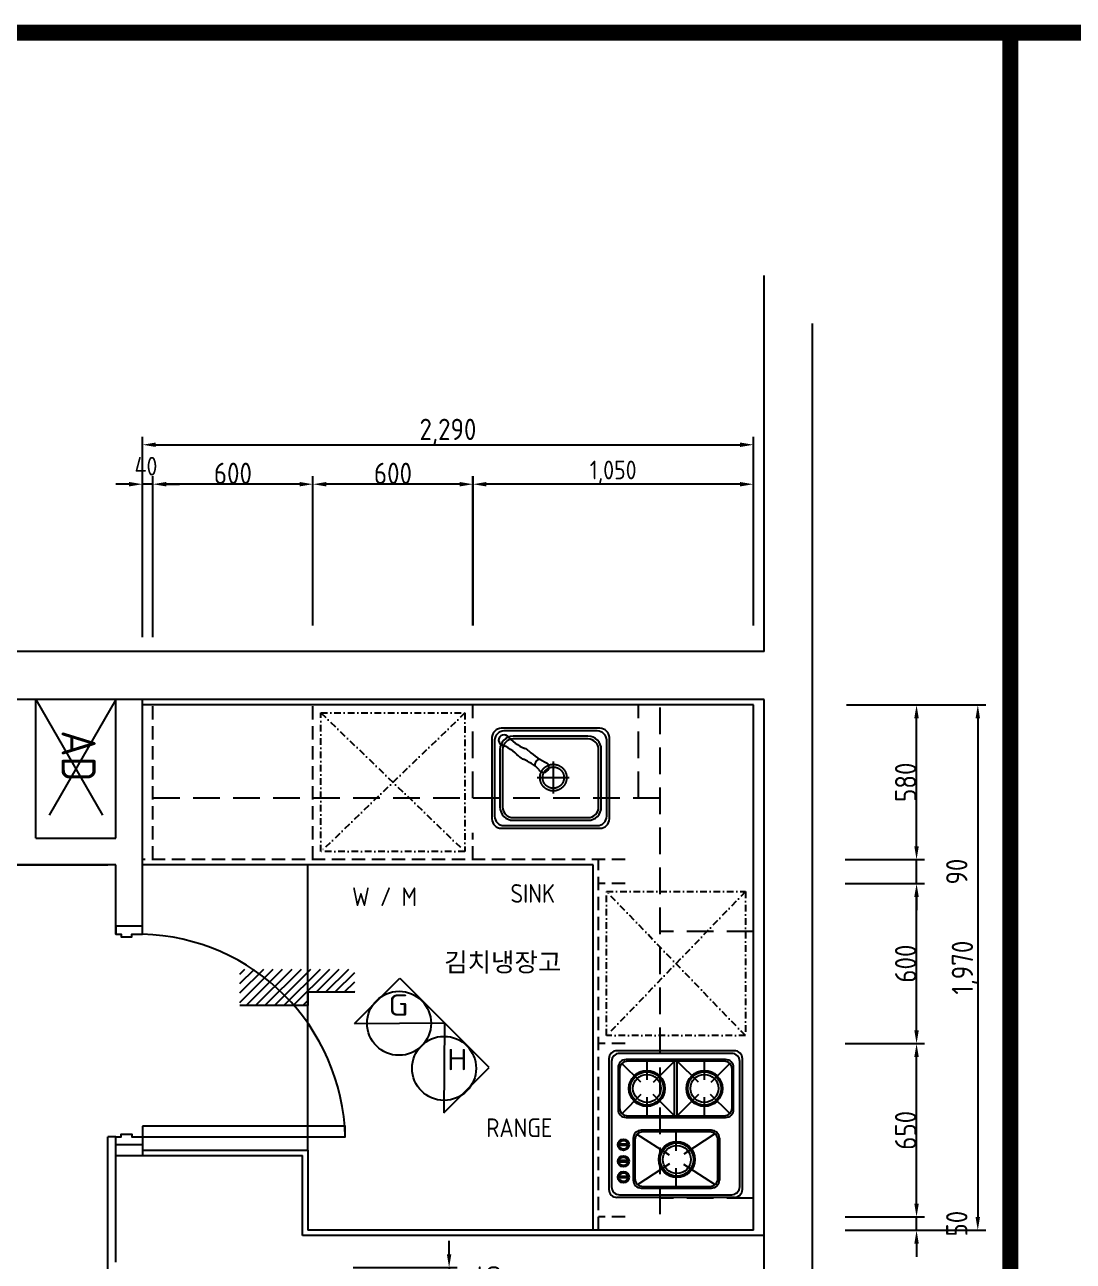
# Model space of a CAD drawing. Extents: x 0 to 79700, y -68 to 28499.
# Drawn here: x 50775 to 54705, y 13176 to 17812 of the extents above; entities that cross this region are included whole.
import ezdxf

# ---------------------------------------------------------------- set-up
doc = ezdxf.new("R2010")
doc.units = 0
doc.header["$LTSCALE"] = 50
doc.header["$MEASUREMENT"] = 0
doc.header["$PDMODE"] = 3
doc.linetypes.add('DASHDOT', pattern=[1, 0.5, -0.25, 0, -0.25])
doc.linetypes.add('DASHEDX2', pattern=[1.5, 1, -0.5])
doc.layers.get('0').update_dxf_attribs({"linetype": 'CONTINUOUS'})
doc.layers.get('DEFPOINTS').update_dxf_attribs({"linetype": 'CONTINUOUS'})
for name, color, linetype in [('A-ANNO-SYMB', 7, 'CONTINUOUS'), ('A-COLS', 4, 'CONTINUOUS'), ('A3', 121, 'CONTINUOUS'), ('ACC', 40, 'DASHDOT'), ('DOOR', 4, 'CONTINUOUS'), ('door-cen', 1, 'CONTINUOUS'), ('FIN', 6, 'CONTINUOUS'), ('FL', 7, 'CONTINUOUS'), ('FUR-F', 4, 'CONTINUOUS'), ('W', 3, 'DASHEDX2'), ('w1', 3, 'CONTINUOUS'), ('단차-평면', 7, 'CONTINUOUS'), ('조명', 7, 'CONTINUOUS')]:
    doc.layers.add(name, color=color, linetype=linetype)
doc.styles.add('HS2', font='architxt.shx', dxfattribs={"bigfont": 'ghs.shx'})
doc.styles.get("Standard").update_dxf_attribs({"font": 'architxt.shx'})
doc.dimstyles.new('STANDARD$0', dxfattribs={"dimscale": 0, "dimtxt": 80, "dimasz": 50, "dimexe": 30, "dimexo": 150, "dimtad": 3, "dimdec": 0, "dimdsep": 46, "dimlunit": 6, "dimtxsty": 'Standard', "dimcen": 80, "dimclrd": 254, "dimclre": 254, "dimadec": 0, "dimazin": 0, "dimtfac": 1, "dimtdec": 0, "dimtmove": 2, "dimatfit": 3, "dimfxl": 1, "dimtolj": 1, "dimtzin": 0, "dimarcsym": 0})

# ---------------------------------------------------------------- blocks, each defined once
blk = doc.blocks.new('1007')
at = {"color": 3}
for p, q in [((-129.1, -308.2), (-129.1, -340)), ((-123.6, -308.2), (-123.6, -340)), ((-66.9, -308.2), (-66.9, -340)), ((-61.4, -308.2), (-61.4, -340)), ((-7.5, -308.2), (-7.5, -340)), ((-2, -308.2), (-2, -340))]:
    blk.add_line(p, q, dxfattribs=at)
for centre, radius in [((-126.4, -324.1), 21.2), ((-126.4, -324.1), 16.2), ((-64.2, -324.1), 21.2), ((-64.2, -324.1), 16.2), ((-4.7, -324.1), 21.2), ((-4.7, -324.1), 16.2)]:
    blk.add_circle(centre, radius, dxfattribs=at)
at = {"layer": 'ACC', "color": 2, "linetype": 'ByBlock'}
for p, q in [((40.9, 121.9), (-449.1, 121.9)), ((30.9, 111.9), (-439.1, 111.9)), ((-479.1, 91.9), (-479.1, -348.1)), ((-469.1, 81.9), (-469.1, -338.1)), ((-445.7, 59.3), (-445.7, -314.1)), ((-439.7, 53.3), (-439.7, -308.1)), ((-431, 74.5), (-359.9, 3.2)), ((-258.9, 89.3), (-415.7, 89.3)), ((-264.9, 83.3), (-409.7, 83.3)), ((-243.6, 74.5), (-314.9, 2.9)), ((-234.9, -308.1), (-234.9, 53.3)), ((-228.9, -314.1), (-228.9, 59.3)), ((60.9, -338.1), (60.9, 81.9)), ((70.9, 91.9), (70.9, -348.1)), ((-180.5, 5.7), (-180.5, -256.9)), ((-174.5, 0), (-174.5, -250.9)), ((-167.4, 19.3), (-90.5, -97.7)), ((-150.5, 35.7), (6, 35.7)), ((0, 30), (-144.5, 30)), ((23.1, 19.2), (-51.9, -97.4)), ((30, -250.9), (30, 0)), ((36, -256.9), (36, 5.7)), ((-369.9, -19.5), (-439.7, -19.5)), ((-360.6, -43.1), (-439.4, -122.4)), ((-314.2, -42.7), (-234.9, -122.4)), ((-234.9, -19.5), (-305.1, -19.5)), ((-439.7, -132.1), (-359.9, -212.3)), ((-234.9, -122.4), (-439.4, -122.4)), ((-234.9, -132.4), (-439.4, -132.4)), ((-234.9, -132.1), (-314.9, -212.6)), ((-103.4, -125.9), (-174.1, -125.9)), ((30, -125.9), (-38.7, -125.9)), ((-86.9, -151.8), (-164.9, -272.9)), ((-55, -151.7), (23, -270.2)), ((-369.9, -235), (-439.7, -235)), ((-360.6, -258.5), (-430.9, -329.3)), ((-314.2, -258.2), (-243.5, -329.1)), ((-234.9, -235), (-305.1, -235)), ((-150.5, -286.9), (6, -286.9)), ((-144.5, -280.9), (0, -280.9)), ((-439.1, -368.1), (30.9, -368.1)), ((-415.7, -344.1), (-258.9, -344.1)), ((-409.7, -338.1), (-264.9, -338.1)), ((-449.1, -378.1), (40.9, -378.1))]:
    blk.add_line(p, q, dxfattribs=at)
for centre, radius in [((-337.5, -20.3), 67.4), ((-337.5, -20.3), 62.4), ((-337.5, -20.3), 52.4), ((-71.1, -123.6), 67.4), ((-71.1, -123.6), 62.4), ((-71.1, -123.6), 52.4), ((-337.5, -235.8), 67.4), ((-337.5, -235.8), 62.4), ((-337.5, -235.8), 52.4)]:
    blk.add_circle(centre, radius, dxfattribs=at)
for centre, start, end in [((-449.1, 91.9), 90, 180), ((-439.1, 81.9), 90, 180), ((30.9, 81.9), 0, 90), ((40.9, 91.9), 0, 90), ((-415.7, 59.3), 90, 180), ((-409.7, 53.3), 90, 180), ((-264.9, 53.3), 0, 90), ((-258.9, 59.3), 0, 90), ((-150.5, 5.7), 90, 180), ((-144.5, 0), 90, 180), ((0, 0), 0, 90), ((6, 5.7), 0, 90), ((-150.5, -256.9), 180, 270), ((-144.5, -250.9), 180, 270), ((0, -250.9), 270, 0), ((6, -256.9), 270, 0), ((-415.7, -314.1), 180, 270), ((-409.7, -308.1), 180, 270), ((-264.9, -308.1), 270, 0), ((-258.9, -314.1), 270, 0), ((-449.1, -348.1), 180, 270), ((-439.1, -338.1), 180, 270), ((30.9, -338.1), 270, 0), ((40.9, -348.1), 270, 0)]:
    blk.add_arc(centre, 30, start, end, dxfattribs=at)
blk = doc.blocks.new('2044')
at = {"layer": 'A3'}
for centre, radius, start, end in [((-102.1, -6.4), 20, 64.6648, 294.7252), ((-57.2, 193.3), 185.1, 255.975, 281.8334), ((-9, -36.9), 50, 81.9706, 101.8334), ((35.7, 280.1), 270.1, 261.9706, 279.4253), ((62.2, -6.3), 20, 123.5654, 228.805), ((77.7, -6.3), 20, 239.8809, 83.5429), ((-58.3, -206.3), 185.1, 78.5591, 104.0079), ((-11.6, 24.2), 50, 258.5591, 281.7411), ((36.2, -206), 185.1, 80.2177, 101.7411)]:
    blk.add_arc(centre, radius, start, end, dxfattribs=at)
blk = doc.blocks.new('6138')
at = {"color": 21, "ltscale": 200}
for p, q in [((-316.1, 241.1), (-316.1, -63.9)), ((88.9, 276.1), (-281.1, 276.1)), ((78.9, 266.1), (-271.1, 266.1)), ((43.9, 246.1), (-236.1, 246.1)), ((43.9, 236.1), (-236.1, 236.1)), ((123.9, -63.9), (123.9, 241.1)), ((-306.1, 231.1), (-306.1, -53.9)), ((-286.1, 196.1), (-286.1, -18.9)), ((-276.1, 196.1), (-276.1, -18.9)), ((83.9, -18.9), (83.9, 196.1)), ((93.9, -18.9), (93.9, 196.1)), ((113.9, -53.9), (113.9, 231.1)), ((-271.1, -88.9), (78.9, -88.9)), ((-236.1, -58.9), (43.9, -58.9)), ((-236.1, -68.9), (43.9, -68.9)), ((-281.1, -98.9), (88.9, -98.9))]:
    blk.add_line(p, q, dxfattribs=at)
for centre, radius, start, end in [((-281.1, 241.1), 35, 90, 180), ((-271.1, 231.1), 35, 90, 180), ((-236.1, 196.1), 50, 90, 180), ((-236.1, 196.1), 40, 90, 180), ((43.9, 196.1), 50, 0, 90), ((43.9, 196.1), 40, 0, 90), ((78.9, 231.1), 35, 360, 90), ((88.9, 241.1), 35, 360, 90), ((-236.1, -18.9), 50, 180, 270), ((-236.1, -18.9), 40, 180, 270), ((43.9, -18.9), 50, 270, 0), ((43.9, -18.9), 40, 270, 0), ((-281.1, -63.9), 35, 180, 270), ((-271.1, -53.9), 35, 180, 270), ((78.9, -53.9), 35, 270, 360), ((88.9, -63.9), 35, 270, 360)]:
    blk.add_arc(centre, radius, start, end, dxfattribs=at)
at = {"layer": 'ACC', "color": 21, "ltscale": 50}
for p, q in [((-86.1, 151.1), (-86.1, 31.1)), ((-146.1, 91.1), (-26.1, 91.1))]:
    blk.add_line(p, q, dxfattribs=at)
for radius in [50, 40]:
    blk.add_circle((-86.1, 91.1), radius, dxfattribs=at)
at = {"layer": 'A3', "rotation": 325.8064564548724}
blk.add_blockref('2044', (-183.1, 179.5), dxfattribs=at)
blk = doc.blocks.new('*D501')
at = {"color": 254, "lineweight": -2, "transparency": 16777216}
for p, q in [((52365.6, 13202), (52365.6, 13252)), ((52006.2, 13152), (52395.6, 13152)), ((52365.6, 13152), (52365.6, 13077)), ((52006.2, 13077), (52395.6, 13077)), ((52365.6, 13027), (52365.6, 12977))]:
    blk.add_line(p, q, dxfattribs=at)
at = {"color": 254, "transparency": 16777216}
for points in [[(52357.2, 13202), (52373.9, 13202), (52365.6, 13152)], [(52357.2, 13027), (52373.9, 13027), (52365.6, 13077)]]:
    blk.add_solid(points, dxfattribs=at)
at = {"layer": 'DEFPOINTS', "color": 0, "transparency": 16777216}
for p in [(51856.2, 13152), (51856.2, 13077, 0), (52365.6, 13077)]:
    blk.add_point(p, dxfattribs=at)
at = {"color": 0, "transparency": 16777216, "insert": (52516.5, 13114.5), "char_height": 80, "attachment_point": 5, "rotation": 90}
blk.add_mtext('\\A1;75', dxfattribs=at)
blk = doc.blocks.new('*D529')
at = {"color": 254, "lineweight": -2, "transparency": 16777216}
for p, q in [((51855.2, 15559.4), (51855.2, 16119.6)), ((52405.2, 16089.6), (51905.2, 16089.6)), ((52455.2, 15559.4), (52455.2, 16119.6))]:
    blk.add_line(p, q, dxfattribs=at)
at = {"color": 254, "transparency": 16777216}
for points in [[(51905.2, 16097.9), (51905.2, 16081.3), (51855.2, 16089.6)], [(52405.2, 16097.9), (52405.2, 16081.3), (52455.2, 16089.6)]]:
    blk.add_solid(points, dxfattribs=at)
at = {"layer": 'DEFPOINTS', "color": 0, "transparency": 16777216}
for p in [(51855.2, 16089.6), (51855.2, 15409.4), (52455.2, 15409.4, 0)]:
    blk.add_point(p, dxfattribs=at)
at = {"color": 0, "transparency": 16777216, "insert": (52155.2, 16130.2), "char_height": 80, "attachment_point": 5}
blk.add_mtext('\\A1;600', dxfattribs=at)
blk = doc.blocks.new('*D530')
at = {"color": 254, "lineweight": -2, "transparency": 16777216}
for p, q in [((54117.8, 13392), (54117.8, 13442)), ((53850.7, 13342), (54147.8, 13342)), ((54117.8, 13292), (54117.8, 13342)), ((53850.7, 13292), (54147.8, 13292)), ((54117.8, 13242), (54117.8, 13192))]:
    blk.add_line(p, q, dxfattribs=at)
at = {"color": 254, "transparency": 16777216}
for points in [[(54109.4, 13392), (54126.1, 13392), (54117.8, 13342)], [(54109.4, 13242), (54126.1, 13242), (54117.8, 13292)]]:
    blk.add_solid(points, dxfattribs=at)
at = {"layer": 'DEFPOINTS', "color": 0, "transparency": 16777216}
for p in [(53700.7, 13342, 0), (54117.8, 13342), (53700.7, 13292, 0)]:
    blk.add_point(p, dxfattribs=at)
at = {"color": 0, "transparency": 16777216, "insert": (54268.7, 13317), "char_height": 80, "attachment_point": 5, "rotation": 90}
blk.add_mtext('\\A1;50', dxfattribs=at)
blk = doc.blocks.new('*D531')
at = {"color": 254, "lineweight": -2, "transparency": 16777216}
for p, q in [((53850.7, 13992), (54147.8, 13992)), ((54117.8, 13392), (54117.8, 13942)), ((53850.7, 13342), (54147.8, 13342))]:
    blk.add_line(p, q, dxfattribs=at)
at = {"color": 254, "transparency": 16777216}
for points in [[(54109.4, 13942), (54126.1, 13942), (54117.8, 13992)], [(54109.4, 13392), (54126.1, 13392), (54117.8, 13342)]]:
    blk.add_solid(points, dxfattribs=at)
at = {"layer": 'DEFPOINTS', "color": 0, "transparency": 16777216}
for p in [(53700.7, 13992, 0), (54117.8, 13992), (53700.7, 13342, 0)]:
    blk.add_point(p, dxfattribs=at)
at = {"color": 0, "transparency": 16777216, "insert": (54077.1, 13667), "char_height": 80, "attachment_point": 5, "rotation": 90}
blk.add_mtext('\\A1;650', dxfattribs=at)
blk = doc.blocks.new('*D532')
at = {"color": 254, "lineweight": -2, "transparency": 16777216}
for p, q in [((53850.7, 14592), (54147.8, 14592)), ((54117.8, 14042), (54117.8, 14542)), ((53850.7, 13992), (54147.8, 13992))]:
    blk.add_line(p, q, dxfattribs=at)
at = {"color": 254, "transparency": 16777216}
for points in [[(54109.4, 14542), (54126.1, 14542), (54117.8, 14592)], [(54109.4, 14042), (54126.1, 14042), (54117.8, 13992)]]:
    blk.add_solid(points, dxfattribs=at)
at = {"layer": 'DEFPOINTS', "color": 0, "transparency": 16777216}
for p in [(53700.7, 14592, 0), (54117.8, 14592), (53700.7, 13992, 0)]:
    blk.add_point(p, dxfattribs=at)
at = {"color": 0, "transparency": 16777216, "insert": (54077.1, 14292), "char_height": 80, "attachment_point": 5, "rotation": 90}
blk.add_mtext('\\A1;600', dxfattribs=at)
blk = doc.blocks.new('*D533')
at = {"color": 254, "lineweight": -2, "transparency": 16777216}
for p, q in [((54117.8, 14732), (54117.8, 14782)), ((53850.7, 14682), (54147.8, 14682)), ((54117.8, 14592), (54117.8, 14682)), ((53850.7, 14592), (54147.8, 14592)), ((54117.8, 14542), (54117.8, 14492))]:
    blk.add_line(p, q, dxfattribs=at)
at = {"color": 254, "transparency": 16777216}
for points in [[(54109.4, 14732), (54126.1, 14732), (54117.8, 14682)], [(54109.4, 14542), (54126.1, 14542), (54117.8, 14592)]]:
    blk.add_solid(points, dxfattribs=at)
at = {"layer": 'DEFPOINTS', "color": 0, "transparency": 16777216}
for p in [(53700.7, 14682, 0), (54117.8, 14682), (53700.7, 14592, 0)]:
    blk.add_point(p, dxfattribs=at)
at = {"color": 0, "transparency": 16777216, "insert": (54268.7, 14637), "char_height": 80, "attachment_point": 5, "rotation": 90}
blk.add_mtext('\\A1;90', dxfattribs=at)
blk = doc.blocks.new('*D534')
at = {"color": 254, "lineweight": -2, "transparency": 16777216}
for p, q in [((53854.8, 15262), (54147.8, 15262)), ((54117.8, 14732), (54117.8, 15212)), ((53850.7, 14682), (54147.8, 14682))]:
    blk.add_line(p, q, dxfattribs=at)
at = {"color": 254, "transparency": 16777216}
for points in [[(54109.4, 15212), (54126.1, 15212), (54117.8, 15262)], [(54109.4, 14732), (54126.1, 14732), (54117.8, 14682)]]:
    blk.add_solid(points, dxfattribs=at)
at = {"layer": 'DEFPOINTS', "color": 0, "transparency": 16777216}
for p in [(53704.8, 15262, 0), (54117.8, 15262), (53700.7, 14682, 0)]:
    blk.add_point(p, dxfattribs=at)
at = {"color": 0, "transparency": 16777216, "insert": (54077.1, 14972), "char_height": 80, "attachment_point": 5, "rotation": 90}
blk.add_mtext('\\A1;580', dxfattribs=at)
blk = doc.blocks.new('*D535')
at = {"color": 254, "lineweight": -2, "transparency": 16777216}
for p, q in [((53854.8, 15262), (54377.4, 15262)), ((54347.4, 15212), (54347.4, 13342)), ((53850.7, 13292), (54377.4, 13292))]:
    blk.add_line(p, q, dxfattribs=at)
at = {"color": 254, "transparency": 16777216}
for points in [[(54339, 15212), (54355.7, 15212), (54347.4, 15262)], [(54339, 13342), (54355.7, 13342), (54347.4, 13292)]]:
    blk.add_solid(points, dxfattribs=at)
at = {"layer": 'DEFPOINTS', "color": 0, "transparency": 16777216}
for p in [(53704.8, 15262, 0), (53700.7, 13292, 0), (54347.4, 13292)]:
    blk.add_point(p, dxfattribs=at)
at = {"color": 0, "transparency": 16777216, "insert": (54299.1, 14277), "char_height": 80, "attachment_point": 5, "rotation": 90}
blk.add_mtext('\\A1;1,970', dxfattribs=at)
blk = doc.blocks.new('*D585')
at = {"color": 254, "lineweight": -2, "transparency": 16777216}
for p, q in [((51255.2, 15516), (51255.2, 16119.6)), ((51805.2, 16089.6), (51305.2, 16089.6)), ((51855.2, 15813.3), (51855.2, 16119.6))]:
    blk.add_line(p, q, dxfattribs=at)
at = {"color": 254, "transparency": 16777216}
for points in [[(51305.2, 16097.9), (51305.2, 16081.3), (51255.2, 16089.6)], [(51805.2, 16097.9), (51805.2, 16081.3), (51855.2, 16089.6)]]:
    blk.add_solid(points, dxfattribs=at)
at = {"layer": 'DEFPOINTS', "color": 0, "transparency": 16777216}
for p in [(51255.2, 16089.6), (51855.2, 15663.3), (51255.2, 15366)]:
    blk.add_point(p, dxfattribs=at)
at = {"color": 0, "transparency": 16777216, "insert": (51555.2, 16130.2), "char_height": 80, "attachment_point": 5}
blk.add_mtext('\\A1;600', dxfattribs=at)
blk = doc.blocks.new('*D586')
at = {"color": 254, "lineweight": -2, "transparency": 16777216}
for p, q in [((51216.2, 15666), (51216.2, 16267.5)), ((51266.2, 16237.5), (53456.2, 16237.5)), ((53506.2, 15709.4), (53506.2, 16267.5))]:
    blk.add_line(p, q, dxfattribs=at)
at = {"color": 254, "transparency": 16777216}
for points in [[(51266.2, 16245.9), (51266.2, 16229.2), (51216.2, 16237.5)], [(53456.2, 16245.9), (53456.2, 16229.2), (53506.2, 16237.5)]]:
    blk.add_solid(points, dxfattribs=at)
at = {"layer": 'DEFPOINTS', "color": 0, "transparency": 16777216}
for p in [(53506.2, 16237.5), (53506.2, 15559.4), (51216.2, 15516)]:
    blk.add_point(p, dxfattribs=at)
at = {"color": 0, "transparency": 16777216, "insert": (52361.2, 16285.8), "char_height": 80, "attachment_point": 5}
blk.add_mtext('\\A1;2,290', dxfattribs=at)
blk = doc.blocks.new('forma3')
blk.add_line((0, 297), (420, 297))
at = {"const_width": 2}
blk.add_lwpolyline([(0, 297), (0, 0), (420, 0), (420, 297)], close=True, dxfattribs=at)

msp = doc.modelspace()

# ---------------------------------------------------------------- hatches: boundary and pattern name
at = {"layer": 'FL'}
h = msp.add_hatch(dxfattribs=at)
h.set_pattern_fill('ANSI31', color=9, scale=200, style=0)
h.set_pattern_definition([(45, (-3011445.224, 2051410.588), (-17.67766953, 17.67766953), [])])
h.paths.add_polyline_path([(52012.0306, 14184.5414), (52012.03086, 14271.56106), (51836.15141, 14271.56159), (51836.15115, 14184.54193)])
h.paths.add_polyline_path([(51836.15141, 14271.56159), (51791.15141, 14271.56173), (51791.151, 14134.54206), (51836.151, 14134.54193), (51836.15115, 14184.54193)])
h.paths.add_polyline_path([(51581.48314, 14271.56235), (51581.48273, 14134.54269), (51791.151, 14134.54206), (51791.15141, 14271.56173)])

# ---------------------------------------------------------------- linework, layer by layer
at = {"color": 254, "ltscale": 10}
for p, q in [((51166.151, 16089.59832, 0), (51116.151, 16089.59832, 0)), ((51216.151, 15516.01691, 0), (51216.151, 16119.59832, 0)), ((51255.151, 16089.59832, 0), (51216.151, 16089.59832, 0)), ((51255.151, 15516.01691, 0), (51255.151, 16119.59832, 0)), ((51305.151, 16089.59832, 0), (51355.151, 16089.59832, 0)), ((52455.151, 15559.37273, 0), (52455.151, 16119.59832, 0)), ((53456.151, 16089.59832, 0), (52505.151, 16089.59832, 0)), ((53506.151, 15559.37273, 0), (53506.151, 16119.59832, 0))]:
    msp.add_line(p, q, dxfattribs=at)
at = {"ltscale": 10}
for p, q in [((52906.151, 14662.04187, 0), (51216.151, 14662.04187, 0)), ((52906.151, 13292.04187, 0), (52906.151, 14662.04187, 0)), ((52348.11682, 14069.45762, 0), (52345.59821, 13731.99224, 0))]:
    msp.add_line(p, q, dxfattribs=at)
at = {"color": 7, "linetype": 'ByBlock', "ltscale": 200}
for p, q in [((52010.65144, 14066.93901, 0), (52180.64343, 14236.93101, 0)), ((52180.64343, 14236.93101, 0), (52348.11682, 14069.45762, 0)), ((52010.65144, 14066.93901, 0), (52348.11682, 14069.45762, 0)), ((52515.5902, 13901.98424, 0), (52348.11682, 14069.45762, 0)), ((52345.59821, 13731.99224, 0), (52515.5902, 13901.98424, 0))]:
    msp.add_line(p, q, dxfattribs=at)
for centre in [(52178.00211, 14068.17275, 0), (52346.83194, 13899.34292, 0)]:
    msp.add_circle(centre, 120, dxfattribs=at)
at = {"color": 254, "ltscale": 10}
for points in [[(51166.151, 16097.93165, 0), (51166.151, 16081.26499, 0), (51216.151, 16089.59832, 0)], [(51305.151, 16097.93165, 0), (51305.151, 16081.26499, 0), (51255.151, 16089.59832, 0)], [(52505.151, 16097.93165, 0), (52505.151, 16081.26499, 0), (52455.151, 16089.59832, 0)], [(53456.151, 16097.93165, 0), (53456.151, 16081.26499, 0), (53506.151, 16089.59832, 0)]]:
    msp.add_solid(points, dxfattribs=at)
at = {"layer": 'A-ANNO-SYMB'}
msp.add_line((51836.151, 13592.04187, 0), (51836.151, 14662.04187, 0), dxfattribs=at)
at = {"layer": 'A-COLS'}
for p, q in [((53546.15058, 15462.04187, 0), (53546.15058, 16872.04209, 0)), ((53726.15058, 16692.04198, 0), (53726.15058, 15462.04187, 0)), ((53546.15058, 15462.04187, 0), (42096.151, 15462.04187, 0)), ((53726.151, 15462.04187, 0), (53726.15058, 15462.04187, 0)), ((53726.151, 15462.04187, 0), (53726.151, 14052.04177, 0)), ((53546.151, 15282.04187, 0), (42096.151, 15282.04187, 0)), ((50816.151, 14762.04187, 0), (50816.151, 15282.04187, 0)), ((51116.151, 14762.04187, -0.00001), (51116.151, 15282.04187, 0)), ((53546.151, 14052.04177, 0), (53546.151, 15282.04187, 0)), ((53546.151, 14052.04177, 0), (53546.151, 15282.04187, 0)), ((50816.151, 14762.04187, 0), (51116.15034, 14762.04187, -0.00001)), ((50716.151, 14662.04187, 0), (51086.15067, 14662.04187, 0)), ((51116.15034, 14662.04187, 0), (50716.151, 14662.04187, 0)), ((53546.151, 13107.04187, 0), (53546.151, 14052.04177, 0)), ((53726.151, 14052.04177, 0), (53726.151, 13107.04187, 0)), ((51116.151, 13172.04187, 0), (51116.151, 13572.04187, 0)), ((51116.151, 13572.04187, 0), (51816.151, 13572.04187, 0)), ((51816.15058, 13272.04187, 0), (51816.151, 13572.04187, 0)), ((53546.15058, 13272.04187, 0), (51816.15058, 13272.04187, 0))]:
    msp.add_line(p, q, dxfattribs=at)
at = {"layer": 'ACC'}
for p, q in [((51885.151, 15232.04187, 0), (52425.151, 14712.04187, 0)), ((52425.151, 15232.04187, 0), (51885.151, 14712.04187, 0)), ((53476.151, 14562.04187, 0), (52956.151, 14022.04187, 0)), ((53476.151, 14022.04187, 0), (52956.151, 14562.04187, 0))]:
    msp.add_line(p, q, dxfattribs=at)
at = {"layer": 'ACC', "elevation": 0}
for points in [[(51885.151, 15232.04187), (52425.151, 15232.04187), (52425.151, 14712.04187), (51885.151, 14712.04187)], [(53476.151, 14562.04187), (53476.151, 14022.04187), (52956.151, 14022.04187), (52956.151, 14562.04187)]]:
    msp.add_lwpolyline(points, close=True, dxfattribs=at)
at = {"layer": 'DOOR', "elevation": 0}
for points in [[(51116.15067, 14432.04187), (51116.15067, 14402.04187), (51136.15067, 14402.04187), (51136.15067, 14392.04187), (51176.15067, 14392.04187), (51176.15067, 14402.04187), (51216.15067, 14402.04187), (51216.15067, 14432.04187), (51116.15067, 14432.04187)], [(51116.151, 13612.04187), (51116.151, 13642.04187), (51136.151, 13642.04187), (51136.151, 13652.04187), (51176.151, 13652.04187), (51176.151, 13642.04187), (51216.151, 13642.04187), (51216.151, 13612.04187), (51116.151, 13612.04187)]]:
    msp.add_lwpolyline(points, dxfattribs=at)
msp.add_lwpolyline([(51216.151, 13682.04187), (51216.151, 13642.04187), (51976.151, 13642.04187), (51976.151, 13682.04187)], close=True, dxfattribs=at)
at = {"layer": 'door-cen'}
msp.add_arc((51196.28613, 13622.177, 0), 780.11783, 1.45913402, 88.54089073, dxfattribs=at)
at = {"layer": 'FIN'}
for p, q in [((53506.151, 15262.04187, 0), (51216.151, 15262.04187, -0.00001)), ((53506.151, 15262.04187, 0), (51216.151, 15262.04187, 0)), ((53506.151, 15262.04187, 0), (51216.151, 15262.04187, -0.00001)), ((53506.151, 13352.04187, 0), (53506.151, 15262.04187, 0)), ((53506.151, 13292.04187, 0), (53506.151, 15262.04187, 0))]:
    msp.add_line(p, q, dxfattribs=at)
at = {"layer": 'FIN', "linetype": 'Continuous', "ltscale": 200}
for p, q in [((51086.151, 13142.04187, 0), (51086.151, 13642.04187, 0)), ((51116.151, 13642.04187, 0), (51086.151, 13642.04187, 0)), ((51216.151, 13592.04187, 0), (51836.151, 13592.04187, 0)), ((51836.151, 13592.04187, 0), (51836.151, 13292.04187, 0)), ((53506.151, 13292.04187, 0), (51836.151, 13292.04187, 0))]:
    msp.add_line(p, q, dxfattribs=at)
at = {"layer": 'FL', "elevation": 0}
msp.add_lwpolyline([(52012.03072, 14184.5414), (51836.15115, 14184.5414), (51836.151, 14134.54193), (51581.48298, 14134.54251)], dxfattribs=at)
at = {"layer": 'FUR-F', "color": 1, "linetype": 'DASHDOT', "ltscale": 20}
for p, q in [((50816.151, 15282.04187, 0), (51116.15034, 14762.04187, -0.00001)), ((51116.151, 15282.04187, 0), (50816.151, 14762.04187, 0))]:
    msp.add_line(p, q, dxfattribs=at)
at = {"layer": 'W'}
for p, q in [((51255.151, 14682.04187, 0), (51255.151, 15262.04187, 0)), ((51855.151, 14682.04187, 0), (51855.151, 15262.04187, 0)), ((52455.151, 14682.04187, 0), (52455.151, 14782.04187, 0)), ((53026.151, 14682.04187, 0), (51216.151, 14682.04187, 0)), ((52926.151, 13292.04187, 0), (52926.151, 14682.04187, 0)), ((53026.151, 14592.04187, 0), (52926.151, 14592.04187, 0)), ((53026.151, 13992.04187, 0), (52926.151, 13992.04187, 0)), ((53026.151, 13342.04187, 0), (52926.151, 13342.04187, 0))]:
    msp.add_line(p, q, dxfattribs=at)
at = {"layer": 'W', "ltscale": 2}
for p, q in [((52455.151, 14912.04187, 0), (52455.151, 15262.04187, 0)), ((53076.151, 14912.04187, 0), (53076.151, 15262.04187, 0)), ((53156.151, 13352.04187, 0), (53156.151, 15262.04187, 0)), ((53156.151, 14912.04187, 0), (51216.151, 14912.04187, 0)), ((53506.151, 14412.04187, 0), (53156.151, 14412.04187, 0)), ((53506.151, 13412.04187, 0), (53156.151, 13412.04187, 0))]:
    msp.add_line(p, q, dxfattribs=at)
at = {"layer": 'w1'}
for p, q in [((51216.151, 14662.04187, 0), (51216.151, 15282.04187, 0)), ((51216.151, 14762.04187, 0), (51216.151, 15282.04187, 0)), ((51116.151, 14402.04187, 0), (51116.15034, 14662.04187, 0)), ((51216.151, 14402.04187, 0), (51216.151, 14662.04187, 0)), ((51116.151, 13572.04187, 0), (51116.151, 13642.04187, 0)), ((51216.151, 13612.04187, 0), (51216.151, 13572.04187, 0))]:
    msp.add_line(p, q, dxfattribs=at)
at = {"layer": '조명', "linetype": 'Continuous', "ltscale": 1.7}
msp.add_line((51836.151, 13592.04187, 0), (51836.151, 14662.04187, 0), dxfattribs=at)

# ---------------------------------------------------------------- block references
at = {"xscale": 30, "yscale": 30, "zscale": 30}
for p in [(41869.50283, 8872.39417), (54469.50283, 8872.39417)]:
    msp.add_blockref('forma3', p, dxfattribs=at)
msp.add_blockref('6138', (52842.30812, 14898.3379, 0))
at = {"layer": 'A3', "rotation": 270}
msp.add_blockref('1007', (53342.93513, 13486.52054, 0), dxfattribs=at)

# ---------------------------------------------------------------- texts
for s, p in [('40', (51186.36528, 16122.06291, 0)), ('김치냉장고', (52347.10474, 14262.38549, 0)), ('RANGE', (52504.85682, 13641.62691, 0))]:
    msp.add_text(s, height=70).set_placement(p)
at = {"ltscale": 10}
for s, p in [('W / M', (52001.86601, 14507.85276, 0)), ('SINK', (52595.74021, 14520.11138, 0))]:
    msp.add_text(s, height=70, dxfattribs=at).set_placement(p)
at = {"color": 7, "ltscale": 200, "width": 1.3}
for s, p in [('G', (52138.08207, 14096.56161, 0)), ('H', (52357.93478, 13892.44322, 0))]:
    msp.add_text(s, height=80, dxfattribs=at).set_placement(p)
at = {"ltscale": 10, "insert": (52980.651, 16134.8046, 0), "char_height": 70, "attachment_point": 5}
msp.add_mtext('1,050', dxfattribs=at)
at = {"layer": '단차-평면', "linetype": 'Continuous', "ltscale": 1.7, "insert": (51040.77118, 15166.60015, 0), "char_height": 128, "width": 2000, "attachment_point": 1, "rotation": 270, "style": 'HS2'}
msp.add_mtext('AD', dxfattribs=at)

# ---------------------------------------------------------------- dimensions: what is measured, and where the dimension line sits
at = {"ltscale": 10}
for base, p1, p2, picture, middle in [((53506.151, 16237.52629, 0), (51216.151, 15516.01691, 0), (53506.151, 15559.37273, 0), '*D586', (52361.151, 16285.77034, 0)), ((51255.151, 16089.59832, 0), (51855.151, 15663.34778, 0), (51255.151, 15366.01691, 0), '*D585', (51555.151, 16130.22332, 0)), ((51855.151, 16089.59832, 0), (52455.151, 15409.37273, 0), (51855.151, 15409.37273, 0), '*D529', (52155.151, 16130.22332, 0))]:
    dim = msp.add_linear_dim(base=base, p1=p1, p2=p2, dimstyle='STANDARD$0', override={"dimscale": 1}, dxfattribs=at)
    dim.commit()
    dim.dimension.update_dxf_attribs({"geometry": picture, "text_midpoint": middle})
for base, p1, p2, picture, middle in [((54117.75091, 15262.04187, 0), (53700.74132, 14682.04187, 0), (53704.80394, 15262.04187, 0), '*D534', (54077.12591, 14972.04187, 0)), ((54347.354, 13292.04187, 0), (53704.80394, 15262.04187, 0), (53700.74132, 13292.04187, 0), '*D535', (54299.10996, 14277.04187, 0)), ((54117.75091, 14682.04187, 0), (53700.74132, 14592.04187, 0), (53700.74132, 14682.04187, 0), '*D533', (54268.68841, 14637.04187, 0)), ((54117.75091, 14592.04187, 0), (53700.74132, 13992.04187, 0), (53700.74132, 14592.04187, 0), '*D532', (54077.12591, 14292.04187, 0)), ((54117.75091, 13992.04187, 0), (53700.74132, 13342.04187, 0), (53700.74132, 13992.04187, 0), '*D531', (54077.12591, 13667.04187, 0)), ((54117.75091, 13342.04187, 0), (53700.74132, 13292.04187, 0), (53700.74132, 13342.04187, 0), '*D530', (54268.68841, 13317.04187, 0)), ((52365.55979, 13077.0417, 0), (51856.22638, 13152.04187, 0), (51856.22638, 13077.0417, 0), '*D501', (52516.49729, 13114.54179, 0))]:
    dim = msp.add_linear_dim(base=base, p1=p1, p2=p2, angle=90, dimstyle='STANDARD$0', override={"dimscale": 1}, dxfattribs=at)
    dim.commit()
    dim.dimension.update_dxf_attribs({"geometry": picture, "text_midpoint": middle})

doc.saveas('drawing.dxf')
